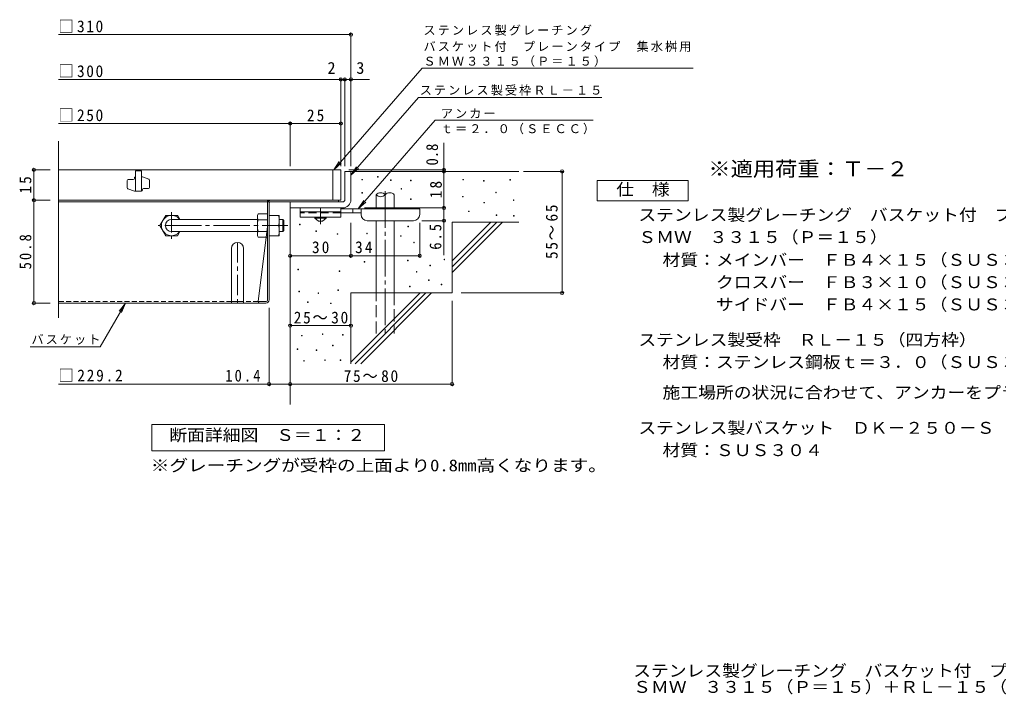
# Model space of a CAD drawing. Units: millimetres on the paper, enlarged 4 times, with parts at other scales. Extents: x -752 to 920, y -779 to 701.
# Drawn here: x -752 to 215, y -779 to -112 of the extents above; entities that cross this region are included whole.
import ezdxf
from ezdxf.enums import TextEntityAlignment as Align

# ---------------------------------------------------------------- set-up
doc = ezdxf.new("R2010")
doc.units = ezdxf.units.MM
doc.header["$LTSCALE"] = 4
doc.header["$PDMODE"] = 32
doc.header["$PDSIZE"] = 3.2
for name, pattern in [('CHAIN1', [8, 5, -1, 1, -1]), ('CHAIN2', [12, 9, -1, 1, -1]), ('DASHED1', [1.8, 1.2, -0.6]), ('DASHED2', [3, 2, -1]), ('DASHED3', [4, 3, -1])]:
    doc.linetypes.add(name, pattern=pattern)
for name, color, linetype, lineweight in [('D-0_芯', 7, 'Continuous', 9), ('D-1_躯体', 2, 'Continuous', 9), ('D-2_仕上', 3, 'Continuous', 9), ('D-4_その他', 7, 'Continuous', 9), ('D-5_文字', 7, 'Continuous', 9), ('D-6_寸法', 6, 'Continuous', 9), ('D-7_ハッチ', 2, 'Continuous', 9), ('D-8_記号', 2, 'Continuous', 9), ('D-9_0-HOJO', 2, 'Continuous', 9), ('D-B_7-WAKU-T', 2, 'Continuous', 9)]:
    doc.layers.add(name, color=color, linetype=linetype, lineweight=lineweight)
doc.layers.add('F-5_F-5ﾚｲﾔ', color=2, linetype='Continuous')
doc.styles.add('ＭＳ ゴシック', font='')
doc.styles.get('ＭＳ ゴシック').set_extended_font_data('MS Gothic')

msp = doc.modelspace()

# ---------------------------------------------------------------- linework, layer by layer
at = {"layer": 'D-0_芯'}
for points in [[(-413.803, -270.596), (-413.803, -269.996), (-413.203, -269.996), (-413.203, -270.596)], [(-398.448, -267.7), (-398.448, -267.1), (-397.848, -267.1), (-397.848, -267.7)], [(-385.594, -271.136), (-385.594, -270.536), (-384.994, -270.536), (-384.994, -271.136)], [(-365.619, -271.408), (-365.619, -270.808), (-365.019, -270.808), (-365.019, -271.408)], [(-313.915, -270.596), (-313.915, -269.996), (-313.315, -269.996), (-313.315, -270.596)], [(-267.626, -270.866), (-267.626, -270.266), (-267.026, -270.266), (-267.026, -270.866)], [(-375.093, -279.8), (-375.093, -279.199), (-374.493, -279.199), (-374.493, -279.8)], [(-293.613, -271.679), (-293.613, -271.078), (-293.013, -271.078), (-293.013, -271.679)], [(-413.739, -283.663), (-413.739, -283.063), (-413.139, -283.063), (-413.139, -283.663)], [(-365.643, -289.775), (-365.643, -289.175), (-365.043, -289.175), (-365.043, -289.775)], [(-314.457, -287.379), (-314.457, -286.779), (-313.857, -286.779), (-313.857, -287.379)], [(-281.535, -283.166), (-281.535, -282.566), (-280.935, -282.566), (-280.935, -283.166)], [(-293.342, -293.334), (-293.342, -292.734), (-292.742, -292.734), (-292.742, -293.334)], [(-264.115, -290.837), (-264.115, -290.237), (-263.515, -290.237), (-263.515, -290.837)], [(-308.475, -301.901), (-308.475, -301.301), (-307.876, -301.301), (-307.876, -301.901)], [(-281.021, -305.638), (-281.021, -305.037), (-280.421, -305.037), (-280.421, -305.638)], [(-263.854, -306.231), (-263.854, -305.631), (-263.253, -305.631), (-263.253, -306.231)], [(-475.539, -314.836), (-475.539, -314.236), (-474.94, -314.236), (-474.94, -314.836)], [(-368.444, -316.833), (-368.444, -316.233), (-367.844, -316.233), (-367.844, -316.833)], [(-459.399, -321.384), (-459.399, -320.783), (-458.799, -320.783), (-458.799, -321.384)], [(-438.081, -324.276), (-438.081, -323.676), (-437.481, -323.676), (-437.481, -324.276)], [(-409.042, -323.808), (-409.042, -323.208), (-408.442, -323.208), (-408.442, -323.808)], [(-375.654, -326.261), (-375.654, -325.661), (-375.054, -325.661), (-375.054, -326.261)], [(-362.572, -332.574), (-362.572, -331.974), (-361.971, -331.974), (-361.971, -332.574)], [(-411.54, -351.72), (-411.54, -351.12), (-410.94, -351.12), (-410.94, -351.72)], [(-368.76, -350.467), (-368.76, -349.867), (-368.16, -349.867), (-368.16, -350.467)], [(-346.706, -355.423), (-346.706, -354.823), (-346.106, -354.823), (-346.106, -355.423)], [(-332.609, -349.437), (-332.609, -348.837), (-332.009, -348.837), (-332.009, -349.437)], [(-477.115, -359.302), (-477.115, -358.702), (-476.515, -358.702), (-476.515, -359.302)], [(-436.202, -360.96), (-436.202, -360.36), (-435.602, -360.36), (-435.602, -360.96)], [(-359.975, -361.701), (-359.975, -361.101), (-359.375, -361.101), (-359.375, -361.701)], [(-366.774, -376.183), (-366.774, -375.583), (-366.174, -375.583), (-366.174, -376.183)], [(-348.059, -369.77), (-348.059, -369.17), (-347.459, -369.17), (-347.459, -369.77)], [(-335.316, -374.07), (-335.316, -373.47), (-334.716, -373.47), (-334.716, -374.07)], [(-476.149, -381.073), (-476.149, -380.473), (-475.548, -380.473), (-475.548, -381.073)], [(-457.139, -382.627), (-457.139, -382.027), (-456.539, -382.027), (-456.539, -382.627)], [(-437.624, -379.654), (-437.624, -379.054), (-437.024, -379.054), (-437.024, -379.654)], [(-467.575, -391.704), (-467.575, -391.104), (-466.974, -391.104), (-466.974, -391.704)], [(-444.767, -392.733), (-444.767, -392.133), (-444.167, -392.133), (-444.167, -392.733)], [(-473.559, -424.663), (-473.559, -424.063), (-472.959, -424.063), (-472.959, -424.663)], [(-452.851, -423.14), (-452.851, -422.54), (-452.251, -422.54), (-452.251, -423.14)], [(-432.904, -423.902), (-432.904, -423.302), (-432.304, -423.302), (-432.304, -423.902)], [(-442.801, -434.256), (-442.801, -433.656), (-442.201, -433.656), (-442.201, -434.256)], [(-477.823, -438.063), (-477.823, -437.463), (-477.223, -437.463), (-477.223, -438.063)], [(-458.941, -438.976), (-458.941, -438.376), (-458.342, -438.376), (-458.342, -438.976)], [(-471.275, -449.483), (-471.275, -448.883), (-470.675, -448.883), (-470.675, -449.483)], [(-450.567, -448.874), (-450.567, -448.274), (-449.967, -448.274), (-449.967, -448.874)], [(-435.34, -448.874), (-435.34, -448.274), (-434.74, -448.274), (-434.74, -448.874)]]:
    msp.add_lwpolyline(points, close=True, dxfattribs=at)
at = {"layer": 'D-1_躯体'}
for p, q in [((-430.654, -290.216), (-430.653, -262.216)), ((-430.653, -262.216), (-424.653, -262.216)), ((-424.653, -262.216), (-424.654, -290.216)), ((-484.657, -292.216), (-432.653, -292.216)), ((-432.653, -298.216), (-484.657, -298.216)), ((-484.654, -298.216), (-484.654, -292.216))]:
    msp.add_line(p, q, dxfattribs=at)
at = {"layer": 'D-1_躯体', "color": 3}
for p, q in [((-495.457, -309.616), (-492.057, -309.616)), ((-492.057, -309.616), (-491.057, -310.616)), ((-492.057, -321.616), (-492.057, -309.616)), ((-491.057, -320.616), (-491.057, -310.616)), ((-495.457, -321.616), (-492.057, -321.616)), ((-492.057, -321.616), (-491.057, -320.616))]:
    msp.add_line(p, q, dxfattribs=at)
at = {"layer": 'D-1_躯体'}
for centre, radius, start, end in [((-432.654, -290.216), 2, 270.02448, 0.01074), ((-432.653, -290.216), 8, 270, 0.00024), ((-432.653, -290.216), 2, 270, 0.0002)]:
    msp.add_arc(centre, radius, start, end, dxfattribs=at)
at = {"layer": 'D-2_仕上'}
for p, q in [((-713.721, -406.807), (-713.721, -232.337)), ((-434.653, -260.616), (-713.721, -260.616)), ((-442.653, -290.616), (-442.653, -260.616)), ((-434.653, -260.616), (-434.653, -290.616)), ((-644.653, -270.116), (-639.653, -270.116)), ((-638.653, -269.116), (-638.653, -268.616)), ((-637.653, -261.616), (-637.653, -281.616)), ((-631.653, -261.616), (-637.653, -261.616)), ((-631.653, -261.616), (-631.653, -281.616)), ((-630.654, -267.616), (-631.653, -267.616)), ((-624.317, -269.879), (-630.654, -267.616)), ((-623.653, -270.821), (-623.653, -278.116)), ((-645.654, -278.411), (-645.654, -271.116)), ((-644.99, -279.353), (-638.653, -281.616)), ((-630.654, -280.616), (-630.654, -280.116)), ((-629.653, -279.116), (-624.653, -279.116)), ((-631.653, -281.616), (-638.653, -281.616)), ((-713.721, -290.616), (-434.653, -290.616))]:
    msp.add_line(p, q, dxfattribs=at)
for centre, start, end in [((-644.653, -271.116), 90, 180), ((-639.653, -269.116), 270, 0), ((-637.653, -268.616), 90, 180), ((-624.653, -270.821), 0, 70.34616), ((-644.653, -278.411), 180, 250.34616), ((-629.653, -280.116), 90, 180), ((-624.653, -278.116), 270, 0), ((-631.653, -280.616), 270, 0)]:
    msp.add_arc(centre, 1, start, end, dxfattribs=at)
at = {"layer": 'D-4_その他'}
for p, q in [((-713.721, -127.069), (-424.654, -127.069)), ((-424.654, -257.034), (-424.654, -125.869)), ((-713.721, -171.348), (-406.379, -171.348)), ((-434.654, -257.034), (-434.654, -170.148)), ((-430.653, -257.034), (-430.653, -170.148)), ((-484.654, -257.034), (-484.654, -213.648)), ((-332.671, -262.216), (-332.671, -233.963)), ((-739.081, -260.616), (-721.721, -260.616)), ((-737.881, -260.616), (-737.881, -290.616)), ((-331.471, -260.616), (-426.653, -260.616)), ((-332.671, -262.216), (-332.671, -298.216)), ((-254.242, -262.216), (-214.78, -262.216)), ((-215.979, -382.216), (-215.979, -262.216)), ((-739.081, -290.616), (-721.721, -290.616)), ((-737.881, -290.616), (-737.881, -392.216)), ((-411.053, -298.216), (-331.471, -298.216)), ((-332.671, -298.216), (-332.671, -344.916)), ((-424.653, -346.657), (-424.653, -312.816)), ((-356.653, -346.657), (-356.653, -312.816)), ((-331.471, -310.816), (-354.653, -310.816)), ((-315.759, -382.216), (-214.78, -382.216)), ((-739.081, -392.216), (-721.717, -392.216)), ((-672.302, -435.223), (-647.472, -392.216)), ((-647.472, -392.216), (-653.56, -400.149)), ((-647.472, -392.216), (-651.299, -401.455)), ((-324.653, -389.874), (-324.653, -473.416)), ((-505.457, -473.416), (-505.457, -397.016)), ((-484.654, -414.463), (-424.653, -414.463)), ((-741.549, -435.223), (-672.302, -435.223)), ((-505.457, -472.216), (-713.721, -472.216)), ((-484.654, -472.216), (-505.457, -472.216)), ((-484.654, -472.216), (-324.653, -472.216))]:
    msp.add_line(p, q, dxfattribs=at)
for points in [[(-713.721, -214.849), (-484.654, -214.849), (-434.654, -214.849)], [(-484.654, -345.457), (-424.653, -345.457), (-356.653, -345.457)]]:
    msp.add_lwpolyline(points, dxfattribs=at)
for p in [(-424.654, -127.069), (-434.654, -171.348), (-430.653, -171.348), (-424.654, -171.348), (-484.654, -214.849), (-434.654, -214.849), (-737.881, -260.616), (-332.671, -260.616), (-332.671, -262.216), (-215.979, -262.216), (-737.881, -290.616), (-332.671, -298.216), (-332.671, -310.816), (-484.654, -345.457), (-424.653, -345.457), (-356.653, -345.457), (-215.979, -382.216), (-737.881, -392.216), (-484.654, -414.463), (-424.653, -414.463), (-505.457, -472.216), (-484.654, -472.216), (-324.653, -472.216)]:
    msp.add_point(p, dxfattribs=at)
at = {"layer": 'D-5_文字'}
for p, q in [((-354.305, -160.287), (-441.628, -260.616)), ((-354.305, -160.287), (-86.557, -160.287)), ((-357.916, -189.226), (-424.653, -265.904)), ((-357.916, -189.226), (-176.585, -189.226)), ((-341.217, -211.679), (-417.406, -299.216)), ((-341.217, -211.679), (-185.382, -211.679)), ((-441.628, -260.616), (-436.104, -252.281)), ((-441.628, -260.616), (-434.135, -253.995)), ((-424.653, -265.904), (-419.129, -257.568)), ((-424.653, -265.904), (-417.16, -259.282)), ((-91.45, -271.303), (-91.45, -291.303)), ((-417.406, -299.216), (-411.881, -290.88)), ((-417.406, -299.216), (-409.912, -292.594))]:
    msp.add_line(p, q, dxfattribs=at)
msp.add_lwpolyline([(-91.45, -291.303), (-181.45, -291.303), (-181.45, -271.303), (-91.45, -271.303)], dxfattribs=at)
msp.add_lwpolyline([(-621.451, -538.216), (-621.451, -512.216), (-391.451, -512.216), (-391.451, -538.216)], close=True, dxfattribs=at)
at = {"layer": 'D-6_寸法'}
for p, q in [((-424.653, -262.216), (-258.653, -262.216)), ((-399.737, -299.216), (-399.737, -285.216)), ((-381.736, -299.216), (-381.736, -285.216)), ((-484.654, -298.216), (-484.654, -492.216)), ((-399.737, -382.216), (-399.737, -310.816)), ((-381.736, -382.216), (-381.736, -310.816)), ((-324.654, -312.216), (-258.653, -312.216)), ((-324.654, -312.216), (-324.654, -382.216)), ((-324.654, -350.62), (-286.249, -312.216)), ((-324.654, -356.276), (-280.593, -312.216)), ((-324.654, -361.933), (-274.937, -312.216)), ((-424.653, -382.216), (-424.653, -452.216)), ((-424.653, -382.216), (-324.654, -382.216)), ((-424.653, -450.619), (-356.25, -382.216)), ((-420.593, -452.216), (-350.594, -382.216)), ((-414.937, -452.216), (-344.937, -382.216))]:
    msp.add_line(p, q, dxfattribs=at)
at = {"layer": 'D-6_寸法', "linetype": 'CHAIN2'}
msp.add_line((-390.736, -281.83), (-390.736, -422.216), dxfattribs=at)
at = {"layer": 'D-6_寸法', "linetype": 'DASHED3'}
for p, q in [((-399.737, -422.216), (-399.737, -382.216)), ((-381.736, -382.216), (-381.736, -422.216))]:
    msp.add_line(p, q, dxfattribs=at)
at = {"layer": 'D-6_寸法'}
for centre, start, end in [((-395.237, -289.277), 42.07146, 137.92854), ((-395.237, -281.154), 222.07146, 317.92854), ((-386.237, -289.277), 42.07146, 137.92854)]:
    msp.add_arc(centre, 6.062, start, end, dxfattribs=at)
at = {"layer": 'D-7_ハッチ'}
for p, q in [((-713.717, -292.216), (-437.05, -292.216)), ((-507.057, -389.283), (-507.057, -290.616)), ((-505.457, -389.016), (-505.457, -293.549)), ((-503.857, -290.616), (-437.05, -290.616)), ((-437.05, -290.616), (-437.05, -292.216)), ((-507.057, -316.616), (-516.281, -390.616)), ((-508.657, -392.216), (-713.717, -392.216)), ((-508.39, -390.616), (-516.281, -390.616))]:
    msp.add_line(p, q, dxfattribs=at)
at = {"layer": 'D-7_ハッチ', "linetype": 'DASHED1'}
for p, q in [((-542.657, -390.616), (-713.717, -390.616)), ((-516.281, -390.616), (-530.657, -390.616))]:
    msp.add_line(p, q, dxfattribs=at)
at = {"layer": 'D-7_ハッチ'}
for centre, radius, start, end in [((-503.857, -293.816), 3.2, 90, 180), ((-504.124, -293.549), 1.333, 90, 180), ((-514.681, -390.616), 1.6, 180, 270), ((-508.657, -389.016), 3.2, 270, 0), ((-508.39, -389.283), 1.333, 270, 0)]:
    msp.add_arc(centre, radius, start, end, dxfattribs=at)
at = {"layer": 'D-8_記号', "linetype": 'CHAIN1'}
for p, q in [((-601.85, -302.423), (-601.85, -328.809)), ((-588.657, -315.616), (-615.043, -315.616)), ((-536.657, -332.216), (-536.657, -392.216))]:
    msp.add_line(p, q, dxfattribs=at)
at = {"layer": 'D-8_記号'}
for p, q in [((-542.657, -338.216), (-542.657, -392.216)), ((-530.657, -338.216), (-530.657, -392.216)), ((-542.657, -390.616), (-530.657, -390.616))]:
    msp.add_line(p, q, dxfattribs=at)
msp.add_arc((-536.657, -338.216), 6, 0, 180, dxfattribs=at)
at = {"layer": 'D-9_0-HOJO', "color": 3}
for p, q in [((-474.653, -298.216), (-474.653, -307.216)), ((-434.653, -298.216), (-474.653, -298.216)), ((-434.653, -298.216), (-434.653, -307.216)), ((-434.653, -302.216), (-474.653, -302.216)), ((-434.653, -307.216), (-474.653, -307.216))]:
    msp.add_line(p, q, dxfattribs=at)
at = {"layer": 'D-9_0-HOJO', "color": 4, "linetype": 'CHAIN1'}
msp.add_line((-454.653, -314.312), (-454.653, -298.216), dxfattribs=at)
at = {"layer": 'D-9_0-HOJO', "color": 4}
for p, q in [((-356.653, -299.216), (-434.653, -299.216)), ((-422.653, -303.216), (-422.653, -299.216)), ((-414.653, -304.816), (-414.653, -299.216)), ((-356.653, -304.816), (-356.653, -299.216)), ((-414.643, -303.216), (-434.653, -303.216)), ((-408.653, -310.816), (-362.653, -310.816))]:
    msp.add_line(p, q, dxfattribs=at)
at = {"layer": 'D-9_0-HOJO'}
for p, q in [((-505.457, -305.616), (-495.457, -305.616)), ((-495.457, -325.616), (-495.457, -305.616)), ((-460.154, -308.216), (-460.154, -307.216)), ((-460.154, -308.216), (-456.653, -311.215)), ((-460.154, -308.216), (-449.154, -308.216)), ((-452.654, -311.215), (-449.154, -308.216)), ((-449.154, -308.216), (-449.154, -307.216)), ((-505.457, -315.616), (-496.323, -315.616)), ((-456.653, -311.215), (-452.654, -311.215)), ((-505.457, -325.616), (-495.457, -325.616))]:
    msp.add_line(p, q, dxfattribs=at)
at = {"layer": 'D-9_0-HOJO', "color": 3, "linetype": 'DASHED2'}
msp.add_line((-434.653, -303.216), (-474.653, -303.216), dxfattribs=at)
at = {"layer": 'D-9_0-HOJO', "linetype": 'CHAIN1'}
msp.add_line((-490.084, -315.616), (-496.207, -315.616), dxfattribs=at)
at = {"layer": 'D-9_0-HOJO'}
for centre in [(-510.323, -310.616), (-510.323, -320.616)]:
    msp.add_arc(centre, 14.866, 340.34633, 19.65366, dxfattribs=at)
at = {"layer": 'D-9_0-HOJO', "color": 4}
for centre, start, end in [((-408.653, -304.816), 180, 270), ((-362.653, -304.816), 270, 0)]:
    msp.add_arc(centre, 6, start, end, dxfattribs=at)
at = {"layer": 'D-B_7-WAKU-T'}
for p, q in [((-613.35, -315.616), (-607.576, -305.616)), ((-607.576, -305.616), (-596.123, -305.616)), ((-593.823, -309.601), (-596.123, -305.616)), ((-517.057, -305.616), (-516.191, -304.116)), ((-517.057, -325.616), (-517.057, -305.616)), ((-507.057, -304.116), (-516.191, -304.116)), ((-613.35, -315.616), (-607.576, -325.616)), ((-516.191, -309.89), (-507.057, -309.89)), ((-607.576, -325.616), (-596.123, -325.616)), ((-593.814, -321.616), (-596.123, -325.616)), ((-517.057, -325.616), (-516.191, -327.116)), ((-516.191, -321.343), (-507.057, -321.343)), ((-507.057, -327.116), (-516.191, -327.116))]:
    msp.add_line(p, q, dxfattribs=at)
at = {"layer": 'D-B_7-WAKU-T', "color": 3, "linetype": 'CHAIN2'}
msp.add_line((-608.426, -315.616), (-486.848, -315.616), dxfattribs=at)
at = {"layer": 'D-B_7-WAKU-T', "color": 3}
for p, q in [((-601.85, -309.616), (-517.057, -309.616)), ((-601.85, -321.616), (-517.057, -321.616))]:
    msp.add_line(p, q, dxfattribs=at)
at = {"layer": 'D-B_7-WAKU-T'}
for centre, radius, start, end in [((-601.85, -315.616), 10, 36.87019, 323.12981), ((-510.493, -307.406), 6.579, 149.99998, 176.07924), ((-511.587, -306.936), 5.47, 180.2103, 212.68507), ((-497.692, -315.616), 19.365, 162.79973, 197.20026), ((-511.587, -324.296), 5.47, 147.31491, 179.78969), ((-510.493, -323.826), 6.579, 183.92075, 210)]:
    msp.add_arc(centre, radius, start, end, dxfattribs=at)
at = {"layer": 'D-B_7-WAKU-T', "color": 3}
msp.add_arc((-601.85, -315.616), 6, 90, 270, dxfattribs=at)

# ---------------------------------------------------------------- texts
at = {"layer": 'D-4_その他', "color": 2, "style": 'ＭＳ ゴシック'}
for s, p in [('2', (-447.831, -169.348)), ('3', (-419.333, -169.348))]:
    msp.add_text(s, height=11.73, dxfattribs=at).set_placement(p, align=Align.BOTTOM_LEFT)
at = {"layer": 'D-4_その他', "color": 2, "style": 'ＭＳ ゴシック', "width": 0.9}
msp.add_text('0.8', height=11.73, rotation=90, dxfattribs=at).set_placement((-335.071, -256.315), align=Align.BOTTOM_LEFT)
at = {"layer": 'D-4_その他', "color": 2, "style": 'ＭＳ ゴシック'}
for s, width, p in [('ステンレス製バスケット\u3000ＤＫ－２５０－Ｓ', 1.1, (-140.614, -524.77)), ('材質：ＳＵＳ３０４', 1.1, (-116.729, -546.77)), ('※グレーチングが受枠の上面より0.8mm高くなります。', 1.15, (-622.401, -561.801))]:
    msp.add_text(s, height=11.73, dxfattribs=dict(at, width=width)).set_placement(p, align=Align.BOTTOM_LEFT)
at = {"layer": 'D-4_その他', "color": 2, "char_height": 11.73, "attachment_point": 7, "style": 'ＭＳ ゴシック'}
for s, insert in [('\\T1.21;\\W0.95;□310', (-713.72, -125.069)), ('\\T1.21;\\W0.95;□300', (-713.72, -169.348)), ('\\T1.21;\\W0.95;□250', (-713.72, -212.849)), ('\\T1.27;\\W0.95;25', (-468.153, -212.848)), ('\\T1.27;\\W0.95;30', (-463.153, -343.057)), ('\\T1.27;\\W0.95;34', (-420.507, -343.057)), ('\\T1.22;\\W0.95;25～30', (-481.154, -412.464)), ('\\T1.23;\\W0.95;□229.2', (-713.721, -469.816)), ('\\T1.28;\\W0.9;10.4', (-548.796, -469.816)), ('\\T1.22;\\W0.95;75～80', (-431.801, -470.216))]:
    msp.add_mtext(s, dxfattribs=dict(at, insert=insert))
at = {"layer": 'D-4_その他', "color": 2, "char_height": 11.73, "attachment_point": 7, "rotation": 90, "style": 'ＭＳ ゴシック'}
for s, insert in [('\\T1.27;\\W0.95;15', (-740.281, -284.116)), ('\\T1.27;\\W0.95;18', (-334.671, -288.716)), ('\\T1.22;\\W0.95;55～65', (-220.192, -348.716)), ('\\T1.27;\\W0.9;6.5', (-335.071, -339.494)), ('\\T1.28;\\W0.9;50.8', (-740.281, -358.916))]:
    msp.add_mtext(s, dxfattribs=dict(at, insert=insert))
at = {"layer": 'D-4_その他', "insert": (-740.302, -433.32), "char_height": 8.798, "attachment_point": 7, "style": 'ＭＳ ゴシック'}
msp.add_mtext('\\T1.17;バスケット', dxfattribs=at)
at = {"layer": 'D-5_文字', "color": 3, "style": 'ＭＳ ゴシック', "width": 1.1}
msp.add_text('※適用荷重：Ｔ－２', height=14.66, dxfattribs=at).set_placement((-71.45, -271.303), align=Align.BOTTOM_LEFT)
at = {"layer": 'D-5_文字', "color": 2, "style": 'ＭＳ ゴシック', "width": 1.1}
for s, p in [('仕\u3000様', (-162.45, -289.303)), ('ステンレス製グレーチング\u3000バスケット付\u3000プレーンタイプ\u3000集水桝用', (-140.614, -314.471)), ('ＳＭＷ\u3000３３１５（Ｐ＝１５）', (-140.614, -336.386)), ('材質：メインバー\u3000ＦＢ４×１５（ＳＵＳ３０４）', (-116.729, -358.909)), ('\u3000\u3000\u3000クロスバー\u3000ＦＢ３×１０（ＳＵＳ３０４）', (-116.729, -380.909)), ('\u3000\u3000\u3000サイドバー\u3000ＦＢ４×１５（ＳＵＳ３０４）', (-116.729, -402.909)), ('ステンレス製受枠\u3000ＲＬ－１５（四方枠）', (-140.614, -437.822)), ('材質：ステンレス鋼板ｔ＝３．０（ＳＵＳ３０４）', (-116.729, -459.822)), ('施工場所の状況に合わせて、アンカーをプライヤー等で折り曲げてご使用ください。', (-116.729, -489.857)), ('断面詳細図\u3000Ｓ＝１：２', (-604.081, -531.828))]:
    msp.add_text(s, height=11.73, dxfattribs=at).set_placement(p, align=Align.BOTTOM_LEFT)
at = {"layer": 'D-5_文字', "char_height": 8.798, "attachment_point": 7, "style": 'ＭＳ ゴシック'}
for s, insert in [('\\T1.17;ステンレス製グレーチング', (-352.925, -128.16)), ('\\T1.17;バスケット付\u3000プレーンタイプ\u3000集水桝用', (-352.925, -144.224)), ('\\T1.17;ＳＭＷ３３１５（Ｐ＝１５）', (-352.925, -158.879)), ('\\T1.17;ステンレス製受枠ＲＬ－１５', (-356.669, -187.322)), ('\\T1.17;アンカー', (-335.76, -209.816)), ('\\T1.17;ｔ＝２．０（ＳＥＣＣ）', (-335.76, -225.543))]:
    msp.add_mtext(s, dxfattribs=dict(at, insert=insert))
at = {"layer": 'F-5_F-5ﾚｲﾔ', "style": 'ＭＳ ゴシック', "width": 1.1}
for s, p in [('ステンレス製グレーチング\u3000バスケット付\u3000プレーンタイプ\u3000集水桝用', (-145.731, -764.546)), ('ＳＭＷ\u3000３３１５（Ｐ＝１５）＋ＲＬ－１５（四方枠）＋ＤＫ－２５０－Ｓ', (-145.731, -780.546))]:
    msp.add_text(s, height=11.73, dxfattribs=at).set_placement(p, align=Align.BOTTOM_LEFT)

doc.saveas('drawing.dxf')
